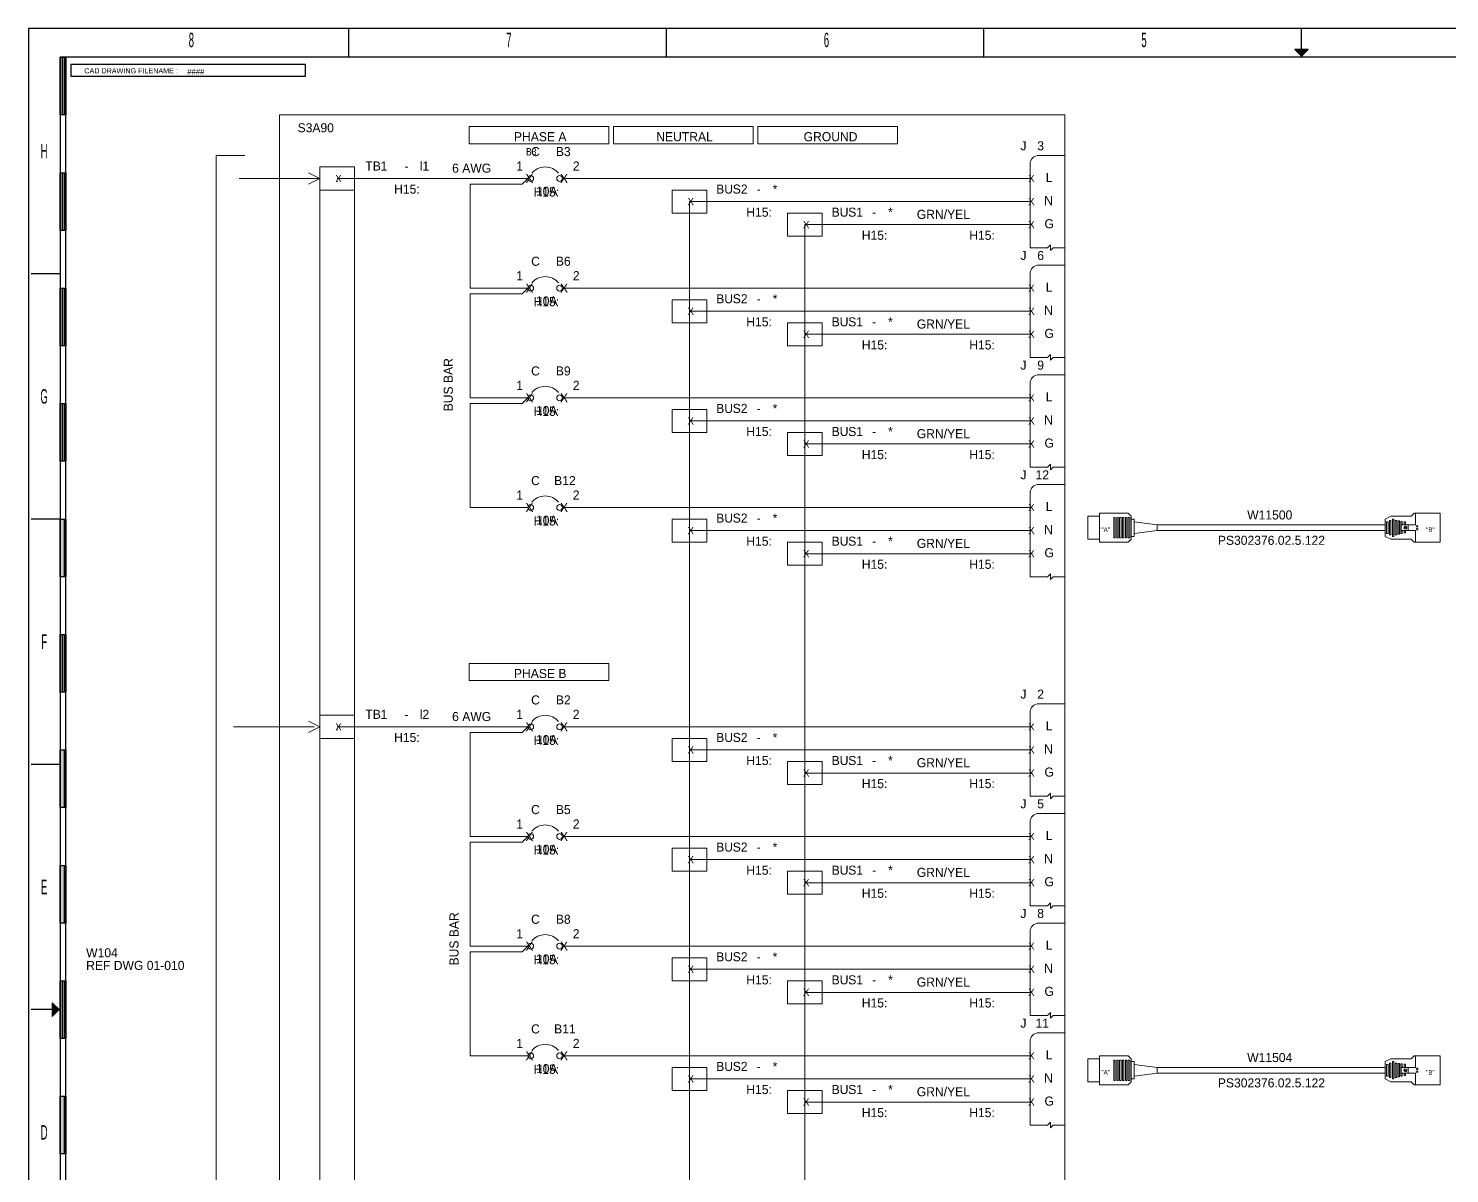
# Model space of a CAD drawing. Header units: inches. Extents: x -0.6 to 43.4, y -0.5 to 33.5.
# Drawn here: x -0.55 to 24.06, y 13.66 to 33.5 of the extents above; entities that cross this region are included whole.
import ezdxf
from ezdxf.enums import TextEntityAlignment as Align

# ---------------------------------------------------------------- set-up
doc = ezdxf.new("R2010")
doc.units = ezdxf.units.IN
doc.header["$MEASUREMENT"] = 0
doc.layers.add('1', color=7, linetype='Continuous')
doc.layers.add('Title', color=6, linetype='Continuous')
doc.styles.add('dgn000', font='dgn000.shx')
doc.styles.add('dgn003', font='dgn003.shx')
doc.styles.add('dgn050', font='dgn050.shx')
doc.styles.add('dgn118', font='dgn118.shx')

# ---------------------------------------------------------------- blocks, each defined once
blk = doc.blocks.new('EFORM-W900KK-13-D-0003-0001')
at = {"layer": 'Title'}
for points in [[(0, 32), (0, 33), (0.1, 33), (0.1, 32)], [(0, 30), (0, 31), (0.1, 31), (0.1, 30)], [(0, 28), (0, 29), (0.1, 29), (0.1, 28)], [(0, 26), (0, 27), (0.1, 27), (0.1, 26)], [(0, 24), (0, 25), (0.1, 25), (0.1, 24)], [(0, 22), (0, 23), (0.1, 23), (0.1, 22)], [(0, 20), (0, 21), (0.1, 21), (0.1, 20)], [(0, 18), (0, 19), (0.1, 19), (0.1, 18)], [(0, 16), (0, 17), (0.1, 17), (0.1, 16)], [(0, 14), (0, 15), (0.1, 15), (0.1, 14)]]:
    blk.add_hatch(color=256, dxfattribs=at).paths.add_polyline_path(points)
at = {"layer": 'Title', "extrusion": (0, 0, -1)}
for points in [[(-21.5, 33.02), (-21.616, 33.136), (-21.384, 33.136)], [(0.136, 16.384), (0.02, 16.5), (0.136, 16.616)]]:
    blk.add_hatch(color=256, dxfattribs=at).paths.add_polyline_path(points)
at = {"layer": 'Title'}
for p, q in [((5, 33), (5, 33.5)), ((10.5, 33), (10.5, 33.5)), ((16, 33), (16, 33.5)), ((21.5, 33.136), (21.5, 33.5)), ((0.033, 33), (0.033, 32)), ((0.067, 33), (0.067, 32)), ((0.1, 0), (0.1, 33)), ((0.033, 31), (0.033, 30)), ((0.067, 31), (0.067, 30)), ((0, 29.25), (-0.5, 29.25)), ((0.033, 29), (0.033, 28)), ((0.067, 29), (0.067, 28)), ((0.033, 27), (0.033, 26)), ((0.067, 27), (0.067, 26)), ((0, 25), (-0.5, 25)), ((0.067, 25), (0.067, 24)), ((0.1, 25), (0.1, 24)), ((0.033, 23), (0.033, 22)), ((0.067, 23), (0.067, 22)), ((0.067, 21), (0.067, 20)), ((0.1, 21), (0.1, 20)), ((0, 20.75), (-0.5, 20.75)), ((0.067, 19), (0.067, 18)), ((0.1, 19), (0.1, 18)), ((0.033, 17), (0.033, 16)), ((0.067, 17), (0.067, 16)), ((-0.136, 16.5), (-0.5, 16.5)), ((0.067, 15), (0.067, 14)), ((0.1, 15), (0.1, 14))]:
    blk.add_line(p, q, dxfattribs=at)
at = {"layer": 'Title', "flags": 128}
for points in [[(-0.55, -0.5), (43.45, -0.5), (43.45, 33.5), (-0.55, 33.5), (-0.55, -0.5)], [(0, 0), (42.9, 0), (42.9, 33), (0, 33), (0, 0)], [(0, 33), (0.1, 33), (0.1, 32), (0, 32), (0, 33)], [(21.5, 33.02), (21.616, 33.136), (21.384, 33.136), (21.5, 33.02)], [(0.183, 32.675), (4.25, 32.675), (4.25, 32.875), (0.183, 32.875), (0.183, 32.675)], [(0, 31), (0.1, 31), (0.1, 30), (0, 30), (0, 31)], [(0, 29), (0.1, 29), (0.1, 28), (0, 28), (0, 29)], [(0, 27), (0.1, 27), (0.1, 26), (0, 26), (0, 27)], [(0, 25), (0.1, 25), (0.1, 24), (0, 24), (0, 25)], [(0, 23), (0.1, 23), (0.1, 22), (0, 22), (0, 23)], [(0, 21), (0.1, 21), (0.1, 20), (0, 20), (0, 21)], [(0, 19), (0.1, 19), (0.1, 18), (0, 18), (0, 19)], [(0, 17), (0.1, 17), (0.1, 16), (0, 16), (0, 17)], [(-0.02, 16.5), (-0.136, 16.616), (-0.136, 16.384), (-0.02, 16.5)], [(0, 15), (0.1, 15), (0.1, 14), (0, 14), (0, 15)]]:
    blk.add_lwpolyline(points, dxfattribs=at)
at = {"layer": '1', "insert": (2.2, 32.7), "char_height": 0.1, "attachment_point": 7, "style": 'dgn003'}
blk.add_mtext('####', dxfattribs=at)
at = {"layer": 'Title', "style": 'dgn000', "width": 0.500016}
for s, p in [('8', (2.272, 33.3)), ('7', (7.772, 33.3)), ('6', (13.272, 33.3)), ('5', (18.772, 33.3)), ('H', (-0.278, 31.375)), ('G', (-0.278, 27.125)), ('F', (-0.278, 22.875)), ('E', (-0.278, 18.625)), ('D', (-0.278, 14.375))]:
    blk.add_text(s, height=0.25, dxfattribs=at).set_placement(p, align=Align.MIDDLE_CENTER)
at = {"layer": 'Title', "style": 'dgn000'}
blk.add_text('CAD DRAWING FILENAME :', height=0.09, dxfattribs=at).set_placement((1.229, 32.766), align=Align.MIDDLE_CENTER)
blk = doc.blocks.new('EFORM-Default')
at = {"layer": 'Title'}
blk.add_blockref('EFORM-W900KK-13-D-0003-0001', (0, 0), dxfattribs=at)

msp = doc.modelspace()

# ---------------------------------------------------------------- linework, layer by layer
at = {"lineweight": 5}
for p, q in [((3.8, 32), (17.4, 32)), ((3.8, 0.6), (3.8, 32)), ((17.4, 32), (17.4, 0.6)), ((7.086, 31.503), (7.086, 31.8)), ((7.086, 31.8), (9.5, 31.8)), ((9.5, 31.8), (9.5, 31.503)), ((9.586, 31.503), (9.586, 31.8)), ((9.586, 31.8), (12, 31.8)), ((12, 31.8), (12, 31.503)), ((12.086, 31.503), (12.086, 31.8)), ((12.086, 31.8), (14.5, 31.8)), ((14.5, 31.8), (14.5, 31.503)), ((3.2, 31.3), (2.7, 31.3)), ((2.7, 31.3), (2.7, 1.7)), ((9.5, 31.503), (7.086, 31.503)), ((12, 31.503), (9.586, 31.503)), ((14.5, 31.503), (12.086, 31.503)), ((16.95, 31.3), (17.4, 31.3)), ((17.4, 31.3), (17.4, 29.7)), ((4.5, 31.1), (5.1, 31.1)), ((4.5, 11.7), (4.5, 31.1)), ((4.5, 30.7), (4.5, 31.1)), ((4.5, 31.1), (5.1, 31.1)), ((5.1, 31.1), (5.1, 11.7)), ((5.1, 31.1), (5.1, 30.7)), ((16.8, 29.7), (16.8, 31.15)), ((4.5, 30.9), (3.1, 30.9)), ((4.3, 31), (4.5, 30.9)), ((4.5, 30.9), (4.3, 30.8)), ((4.8, 30.9), (8.1, 30.9)), ((8, 30.8), (7.1, 30.8)), ((7.1, 30.8), (7.1, 29)), ((8.1, 30.9), (8, 30.8)), ((8.7, 30.9), (16.8, 30.9)), ((5.1, 30.7), (4.5, 30.7)), ((10.6, 30.3), (10.6, 30.7)), ((10.6, 30.7), (11.2, 30.7)), ((11.2, 30.7), (11.2, 30.3)), ((11.2, 30.3), (10.6, 30.3)), ((10.9, 30.5), (10.9, 3.1)), ((10.9, 30.5), (16.8, 30.5)), ((12.6, 29.9), (12.6, 30.3)), ((12.6, 30.3), (13.2, 30.3)), ((13.2, 30.3), (13.2, 29.9)), ((12.9, 30.1), (12.9, 2)), ((12.9, 30.1), (16.8, 30.1)), ((13.2, 29.9), (12.6, 29.9)), ((17.1, 29.7), (16.8, 29.7)), ((17.15, 29.75), (17.1, 29.7)), ((17.15, 29.65), (17.15, 29.75)), ((17.2, 29.7), (17.15, 29.65)), ((17.4, 29.7), (17.2, 29.7)), ((16.95, 29.4), (17.4, 29.4)), ((17.4, 29.4), (17.4, 27.8)), ((16.8, 27.8), (16.8, 29.25)), ((7.1, 29), (8.1, 29)), ((8, 28.9), (7.1, 28.9)), ((7.1, 28.9), (7.1, 27.1)), ((8.1, 29), (8, 28.9)), ((8.7, 29), (16.8, 29)), ((10.6, 28.4), (10.6, 28.8)), ((10.6, 28.8), (11.2, 28.8)), ((11.2, 28.8), (11.2, 28.4)), ((10.9, 28.6), (16.8, 28.6)), ((11.2, 28.4), (10.6, 28.4)), ((12.6, 28), (12.6, 28.4)), ((12.6, 28.4), (13.2, 28.4)), ((13.2, 28.4), (13.2, 28)), ((12.9, 28.2), (16.8, 28.2)), ((13.2, 28), (12.6, 28)), ((17.15, 27.85), (17.1, 27.8)), ((17.15, 27.75), (17.15, 27.85)), ((17.1, 27.8), (16.8, 27.8)), ((17.2, 27.8), (17.15, 27.75)), ((17.4, 27.8), (17.2, 27.8)), ((16.8, 25.9), (16.8, 27.35)), ((16.95, 27.5), (17.4, 27.5)), ((17.4, 27.5), (17.4, 25.9)), ((7.1, 27.1), (8.1, 27.1)), ((8.1, 27.1), (8, 27)), ((8.7, 27.1), (16.8, 27.1)), ((8, 27), (7.1, 27)), ((7.1, 27), (7.1, 25.2)), ((10.6, 26.5), (10.6, 26.9)), ((10.6, 26.9), (11.2, 26.9)), ((11.2, 26.9), (11.2, 26.5)), ((10.9, 26.7), (16.8, 26.7)), ((11.2, 26.5), (10.6, 26.5)), ((12.6, 26.1), (12.6, 26.5)), ((12.6, 26.5), (13.2, 26.5)), ((13.2, 26.5), (13.2, 26.1)), ((13.2, 26.1), (12.6, 26.1)), ((12.9, 26.3), (16.8, 26.3)), ((17.1, 25.9), (16.8, 25.9)), ((17.15, 25.95), (17.1, 25.9)), ((17.15, 25.85), (17.15, 25.95)), ((17.2, 25.9), (17.15, 25.85)), ((17.4, 25.9), (17.2, 25.9)), ((16.95, 25.6), (17.4, 25.6)), ((17.4, 25.6), (17.4, 24)), ((16.8, 24), (16.8, 25.45)), ((7.1, 25.2), (8.1, 25.2)), ((8.7, 25.2), (16.8, 25.2)), ((10.6, 24.6), (10.6, 25)), ((10.6, 25), (11.2, 25)), ((11.2, 25), (11.2, 24.6)), ((17.8, 24.65), (17.8, 25.05)), ((17.8, 25.05), (18, 25.05)), ((18, 25.05), (18, 25.1)), ((18, 25.1), (18.5, 25.1)), ((18, 25.05), (18, 24.65)), ((18.25, 24.675), (18.25, 25.025)), ((18.25, 25.025), (18.275, 25.025)), ((18.275, 25.025), (18.275, 24.675)), ((18.3, 24.675), (18.3, 25.025)), ((18.3, 25.025), (18.325, 25.025)), ((18.325, 25.025), (18.325, 24.675)), ((18.35, 24.675), (18.35, 25.025)), ((18.35, 25.025), (18.375, 25.025)), ((18.375, 25.025), (18.375, 24.675)), ((18.4, 24.675), (18.4, 25.025)), ((18.4, 25.025), (18.425, 25.025)), ((18.425, 25.025), (18.425, 24.675)), ((18.45, 24.675), (18.45, 25.025)), ((18.45, 25.025), (18.475, 25.025)), ((18.475, 25.025), (18.475, 24.675)), ((18.5, 25.1), (18.55, 25.05)), ((18.5, 24.675), (18.5, 25.025)), ((18.5, 25.025), (18.525, 25.025)), ((18.525, 25.025), (18.525, 24.675)), ((18.55, 25.05), (18.55, 24.65)), ((18.6, 25), (18.55, 25)), ((18.55, 25), (18.55, 24.7)), ((18.6, 24.7), (18.6, 25)), ((18.6, 24.95), (19, 24.9)), ((19, 24.9), (19, 24.8)), ((10.9, 24.8), (16.8, 24.8)), ((18, 24.65), (17.8, 24.65)), ((18, 24.6), (18, 24.65)), ((18.275, 24.675), (18.25, 24.675)), ((18.325, 24.675), (18.3, 24.675)), ((18.375, 24.675), (18.35, 24.675)), ((18.425, 24.675), (18.4, 24.675)), ((18.475, 24.675), (18.45, 24.675)), ((18.525, 24.675), (18.5, 24.675)), ((18.55, 24.65), (18.5, 24.6)), ((18.55, 24.7), (18.6, 24.7)), ((19, 24.8), (18.6, 24.75)), ((11.2, 24.6), (10.6, 24.6)), ((12.6, 24.2), (12.6, 24.6)), ((12.6, 24.6), (13.2, 24.6)), ((12.9, 24.4), (16.8, 24.4)), ((13.2, 24.6), (13.2, 24.2)), ((18.5, 24.6), (18, 24.6)), ((13.2, 24.2), (12.6, 24.2)), ((17.1, 24), (16.8, 24)), ((17.15, 24.05), (17.1, 24)), ((17.15, 23.95), (17.15, 24.05)), ((17.2, 24), (17.15, 23.95)), ((17.4, 24), (17.2, 24)), ((7.086, 22.203), (7.086, 22.5)), ((7.086, 22.5), (9.5, 22.5)), ((9.5, 22.5), (9.5, 22.203)), ((9.5, 22.203), (7.086, 22.203)), ((16.95, 21.8), (17.4, 21.8)), ((17.4, 21.8), (17.4, 20.2)), ((4.3, 21.5), (4.5, 21.4)), ((4.5, 21.2), (4.5, 21.6)), ((4.5, 21.6), (5.1, 21.6)), ((5.1, 21.6), (5.1, 21.2)), ((16.8, 20.2), (16.8, 21.65)), ((4.4, 21.4), (3, 21.4)), ((4.5, 21.4), (4.3, 21.3)), ((5.1, 21.2), (4.5, 21.2)), ((4.8, 21.4), (8.1, 21.4)), ((8, 21.3), (7.1, 21.3)), ((7.1, 21.3), (7.1, 19.5)), ((8.1, 21.4), (8, 21.3)), ((8.7, 21.4), (16.8, 21.4)), ((10.6, 20.8), (10.6, 21.2)), ((10.6, 21.2), (11.2, 21.2)), ((11.2, 21.2), (11.2, 20.8)), ((10.9, 21), (16.8, 21)), ((11.2, 20.8), (10.6, 20.8)), ((12.6, 20.4), (12.6, 20.8)), ((12.6, 20.8), (13.2, 20.8)), ((13.2, 20.8), (13.2, 20.4)), ((12.9, 20.6), (16.8, 20.6)), ((13.2, 20.4), (12.6, 20.4)), ((17.1, 20.2), (16.8, 20.2)), ((17.15, 20.25), (17.1, 20.2)), ((17.15, 20.15), (17.15, 20.25)), ((17.2, 20.2), (17.15, 20.15)), ((17.4, 20.2), (17.2, 20.2)), ((16.8, 18.3), (16.8, 19.75)), ((16.95, 19.9), (17.4, 19.9)), ((17.4, 19.9), (17.4, 18.3)), ((7.1, 19.5), (8.1, 19.5)), ((8.1, 19.5), (8, 19.4)), ((8.7, 19.5), (16.8, 19.5)), ((8, 19.4), (7.1, 19.4)), ((7.1, 19.4), (7.1, 17.6)), ((10.6, 18.9), (10.6, 19.3)), ((10.6, 19.3), (11.2, 19.3)), ((11.2, 19.3), (11.2, 18.9)), ((10.9, 19.1), (16.8, 19.1)), ((11.2, 18.9), (10.6, 18.9)), ((12.6, 18.5), (12.6, 18.9)), ((12.6, 18.9), (13.2, 18.9)), ((13.2, 18.9), (13.2, 18.5)), ((13.2, 18.5), (12.6, 18.5)), ((12.9, 18.7), (16.8, 18.7)), ((17.1, 18.3), (16.8, 18.3)), ((17.15, 18.35), (17.1, 18.3)), ((17.15, 18.25), (17.15, 18.35)), ((17.2, 18.3), (17.15, 18.25)), ((17.4, 18.3), (17.2, 18.3)), ((16.95, 18), (17.4, 18)), ((17.4, 18), (17.4, 16.4)), ((16.8, 16.4), (16.8, 17.85)), ((7.1, 17.6), (8.1, 17.6)), ((8, 17.5), (7.1, 17.5)), ((7.1, 17.5), (7.1, 15.7)), ((8.1, 17.6), (8, 17.5)), ((8.7, 17.6), (16.8, 17.6)), ((10.6, 17), (10.6, 17.4)), ((10.6, 17.4), (11.2, 17.4)), ((11.2, 17.4), (11.2, 17)), ((11.2, 17), (10.6, 17)), ((10.9, 17.2), (16.8, 17.2)), ((12.6, 16.6), (12.6, 17)), ((12.6, 17), (13.2, 17)), ((13.2, 17), (13.2, 16.6)), ((12.9, 16.8), (16.8, 16.8)), ((13.2, 16.6), (12.6, 16.6)), ((17.1, 16.4), (16.8, 16.4)), ((17.15, 16.45), (17.1, 16.4)), ((17.15, 16.35), (17.15, 16.45)), ((17.2, 16.4), (17.15, 16.35)), ((17.4, 16.4), (17.2, 16.4)), ((16.95, 16.1), (17.4, 16.1)), ((17.4, 16.1), (17.4, 14.5)), ((16.8, 14.5), (16.8, 15.95)), ((7.1, 15.7), (8.1, 15.7)), ((8.7, 15.7), (16.8, 15.7)), ((17.8, 15.25), (17.8, 15.65)), ((17.8, 15.65), (18, 15.65)), ((18, 15.65), (18, 15.7)), ((18, 15.7), (18.5, 15.7)), ((18, 15.65), (18, 15.25)), ((18.25, 15.275), (18.25, 15.625)), ((18.25, 15.625), (18.275, 15.625)), ((18.275, 15.625), (18.275, 15.275)), ((18.3, 15.275), (18.3, 15.625)), ((18.3, 15.625), (18.325, 15.625)), ((18.325, 15.625), (18.325, 15.275)), ((18.35, 15.275), (18.35, 15.625)), ((18.35, 15.625), (18.375, 15.625)), ((18.375, 15.625), (18.375, 15.275)), ((18.4, 15.275), (18.4, 15.625)), ((18.4, 15.625), (18.425, 15.625)), ((18.425, 15.625), (18.425, 15.275)), ((18.45, 15.275), (18.45, 15.625)), ((18.45, 15.625), (18.475, 15.625)), ((18.475, 15.625), (18.475, 15.275)), ((18.5, 15.7), (18.55, 15.65)), ((18.5, 15.275), (18.5, 15.625)), ((18.5, 15.625), (18.525, 15.625)), ((18.525, 15.625), (18.525, 15.275)), ((18.55, 15.65), (18.55, 15.25)), ((18.6, 15.6), (18.55, 15.6)), ((18.55, 15.6), (18.55, 15.3)), ((18.6, 15.3), (18.6, 15.6)), ((18.6, 15.55), (19, 15.5)), ((10.6, 15.1), (10.6, 15.5)), ((10.6, 15.5), (11.2, 15.5)), ((10.9, 15.3), (16.8, 15.3)), ((11.2, 15.5), (11.2, 15.1)), ((18.275, 15.275), (18.25, 15.275)), ((18.325, 15.275), (18.3, 15.275)), ((18.375, 15.275), (18.35, 15.275)), ((18.425, 15.275), (18.4, 15.275)), ((18.475, 15.275), (18.45, 15.275)), ((18.525, 15.275), (18.5, 15.275)), ((18.55, 15.3), (18.6, 15.3)), ((19, 15.4), (18.6, 15.35)), ((19, 15.5), (19, 15.4)), ((11.2, 15.1), (10.6, 15.1)), ((12.6, 14.7), (12.6, 15.1)), ((12.6, 15.1), (13.2, 15.1)), ((13.2, 15.1), (13.2, 14.7)), ((18, 15.25), (17.8, 15.25)), ((18, 15.2), (18, 15.25)), ((18.5, 15.2), (18, 15.2)), ((18.55, 15.25), (18.5, 15.2)), ((12.9, 14.9), (16.8, 14.9)), ((13.2, 14.7), (12.6, 14.7)), ((17.15, 14.55), (17.1, 14.5)), ((17.15, 14.45), (17.15, 14.55)), ((17.1, 14.5), (16.8, 14.5)), ((17.2, 14.5), (17.15, 14.45)), ((17.4, 14.5), (17.2, 14.5))]:
    msp.add_line(p, q, dxfattribs=at)
at = {"lineweight": 5, "flags": 128}
for points in [[(19, 24.8), (22.95, 24.8), (22.95, 24.9), (19, 24.9), (19, 24.8)], [(23.9, 24.6), (23.9, 25.1), (23.45, 25.1), (23.4, 25.05), (23.05, 25.05), (22.95, 25), (22.95, 24.7), (23.05, 24.65), (23.4, 24.65), (23.45, 24.6), (23.9, 24.6)], [(23, 24.75), (22.975, 24.75), (22.975, 24.95), (23, 24.95), (23, 24.75)], [(23.05, 24.725), (23.025, 24.725), (23.025, 24.975), (23.05, 24.975), (23.05, 24.725)], [(23.1, 24.7), (23.075, 24.7), (23.075, 25), (23.1, 25), (23.1, 24.7)], [(23.15, 24.725), (23.125, 24.725), (23.125, 24.975), (23.15, 24.975), (23.15, 24.725)], [(23.2, 24.736), (23.175, 24.736), (23.175, 24.968), (23.2, 24.968), (23.2, 24.736)], [(23.244, 24.8), (23.244, 24.75), (23.218, 24.75), (23.218, 24.959), (23.244, 24.959), (23.244, 24.903)], [(23.475, 24.6), (23.475, 24.75), (23.475, 24.8), (23.225, 24.8), (23.225, 24.9), (23.475, 24.9), (23.475, 25.1)], [(23.304, 24.9), (23.304, 24.954), (23.276, 24.954), (23.276, 24.9)], [(23.323, 24.843), (23.281, 24.866)], [(23.35, 24.8), (23.35, 24.9)], [(23.321, 24.835), (23.276, 24.858)], [(23.276, 24.797), (23.276, 24.759), (23.304, 24.759), (23.304, 24.8)], [(23.9, 15.2), (23.9, 15.7), (23.45, 15.7), (23.4, 15.65), (23.05, 15.65), (22.95, 15.6), (22.95, 15.3), (23.05, 15.25), (23.4, 15.25), (23.45, 15.2), (23.9, 15.2)], [(23, 15.35), (22.975, 15.35), (22.975, 15.55), (23, 15.55), (23, 15.35)], [(23.05, 15.325), (23.025, 15.325), (23.025, 15.575), (23.05, 15.575), (23.05, 15.325)], [(23.1, 15.3), (23.075, 15.3), (23.075, 15.6), (23.1, 15.6), (23.1, 15.3)], [(23.15, 15.325), (23.125, 15.325), (23.125, 15.575), (23.15, 15.575), (23.15, 15.325)], [(23.2, 15.336), (23.175, 15.336), (23.175, 15.568), (23.2, 15.568), (23.2, 15.336)], [(23.244, 15.4), (23.244, 15.35), (23.218, 15.35), (23.218, 15.559), (23.244, 15.559), (23.244, 15.503)], [(23.475, 15.2), (23.475, 15.35), (23.475, 15.4), (23.225, 15.4), (23.225, 15.5), (23.475, 15.5), (23.475, 15.7)], [(23.304, 15.5), (23.304, 15.554), (23.276, 15.554), (23.276, 15.5)], [(19, 15.4), (22.95, 15.4), (22.95, 15.5), (19, 15.5), (19, 15.4)], [(23.321, 15.435), (23.276, 15.458)], [(23.276, 15.397), (23.276, 15.359), (23.304, 15.359), (23.304, 15.4)], [(23.323, 15.443), (23.281, 15.466)], [(23.35, 15.4), (23.35, 15.5)]]:
    msp.add_lwpolyline(points, dxfattribs=at)
at = {"lineweight": 5}
for centre, radius in [((8.15, 30.9), 0.05), ((8.65, 30.9), 0.05), ((8.15, 29), 0.05), ((8.65, 29), 0.05), ((8.15, 27.1), 0.05), ((8.65, 27.1), 0.05), ((8.15, 25.2), 0.05), ((8.65, 25.2), 0.05), ((23.3, 24.85), 0.025), ((23.502, 24.874), 0.0152), ((23.502, 24.825), 0.0152), ((8.15, 21.4), 0.05), ((8.65, 21.4), 0.05), ((8.15, 19.5), 0.05), ((8.65, 19.5), 0.05), ((8.15, 17.6), 0.05), ((8.65, 17.6), 0.05), ((8.15, 15.7), 0.05), ((8.65, 15.7), 0.05), ((23.3, 15.45), 0.025), ((23.502, 15.474), 0.0152), ((23.502, 15.425), 0.0152)]:
    msp.add_circle(centre, radius, dxfattribs=at)
for centre, radius, start, end in [((16.95, 31.15), 0.15, 90, 180), ((8.4, 30.795), 0.305, 40.4184, 139.5816), ((16.95, 29.25), 0.15, 90, 180), ((8.4, 28.895), 0.305, 40.4184, 139.5816), ((16.95, 27.35), 0.15, 90, 180), ((8.4, 26.995), 0.305, 40.4184, 139.5816), ((16.95, 25.45), 0.15, 90, 180), ((8.4, 25.095), 0.305, 40.4184, 139.5816), ((16.95, 21.65), 0.15, 90, 180), ((8.4, 21.295), 0.305, 40.4184, 139.5816), ((8.4, 19.395), 0.305, 40.4184, 139.5816), ((16.95, 19.75), 0.15, 90, 180), ((16.95, 17.85), 0.15, 90, 180), ((8.4, 17.495), 0.305, 40.4184, 139.5816), ((16.95, 15.95), 0.15, 90, 180), ((8.4, 15.595), 0.305, 40.4184, 139.5816)]:
    msp.add_arc(centre, radius, start, end, dxfattribs=at)

# ---------------------------------------------------------------- block references
at = {"layer": 'Title'}
msp.add_blockref('EFORM-Default', (0, 0), dxfattribs=at)

# ---------------------------------------------------------------- texts
at = {"lineweight": 5, "style": 'dgn050'}
for s, height, p in [('S3A90', 0.157, (4.427, 31.7)), ('6 AWG', 0.157, (7.127, 31)), ('10A', 0.157, (8.427, 30.6)), ('GRN/YEL ', 0.157, (15.326, 30.2)), ('10A', 0.157, (8.427, 28.7)), ('GRN/YEL ', 0.157, (15.326, 28.3)), ('10A', 0.157, (8.427, 26.8)), ('GRN/YEL ', 0.157, (15.326, 26.4)), ('10A', 0.157, (8.427, 24.9)), ('GRN/YEL ', 0.157, (15.326, 24.5)), ('"A"', 0.0785, (18.108, 24.775)), ('"B"', 0.0785, (23.733, 24.775)), ('6 AWG', 0.157, (7.127, 21.5)), ('10A', 0.157, (8.427, 21.1)), ('GRN/YEL ', 0.157, (15.326, 20.7)), ('10A', 0.157, (8.427, 19.2)), ('GRN/YEL ', 0.157, (15.326, 18.8)), ('10A', 0.157, (8.427, 17.3)), ('GRN/YEL ', 0.157, (15.326, 16.9)), ('10A', 0.157, (8.427, 15.4)), ('"A"', 0.0785, (18.108, 15.375)), ('"B"', 0.0785, (23.733, 15.375)), ('GRN/YEL ', 0.157, (15.326, 15))]:
    msp.add_text(s, height=height, dxfattribs=at).set_placement(p, align=Align.CENTER)
at = {"lineweight": 5}
for s, height, style, p in [('    PHASE A    ', 0.157, 'dgn050', (8.314, 31.624)), ('    NEUTRAL    ', 0.157, 'dgn050', (10.814, 31.624)), ('     GROUND    ', 0.157, 'dgn050', (13.314, 31.624)), (' J', 0.157, 'dgn050', (16.655, 31.466)), ('3  ', 0.157, 'dgn050', (17.04, 31.466)), ('  C', 0.157, 'dgn050', (8.174, 31.366)), ('B3   ', 0.157, 'dgn050', (8.801, 31.366)), ('-', 0.157, 'dgn050', (5.998, 31.116)), ('l1  ', 0.157, 'dgn050', (6.368, 31.116)), ('1', 0.157, 'dgn050', (7.959, 31.116)), ('2', 0.157, 'dgn050', (8.938, 31.116)), ('X', 0.125, 'dgn050', (4.821, 30.9)), ('.', 0.127, 'dgn118', (4.799, 30.9)), ('H15:          ', 0.157, 'dgn050', (6.297, 30.716)), ('X', 0.157, 'dgn050', (8.127, 30.9)), ('X', 0.157, 'dgn050', (8.727, 30.9)), ('*   ', 0.157, 'dgn050', (12.468, 30.716)), ('X', 0.125, 'dgn050', (16.822, 30.9)), (' L ', 0.157, 'dgn050', (17.13, 30.916)), ('H15:          ', 0.157, 'dgn050', (8.712, 30.666)), ('X', 0.125, 'dgn050', (10.921, 30.5)), ('-', 0.157, 'dgn050', (12.098, 30.716)), ('X', 0.125, 'dgn050', (16.822, 30.5)), (' N ', 0.157, 'dgn050', (17.118, 30.516)), ('.', 0.127, 'dgn118', (10.899, 30.5)), ('H15:          ', 0.157, 'dgn050', (12.397, 30.316)), ('-', 0.157, 'dgn050', (14.098, 30.316)), ('*   ', 0.157, 'dgn050', (14.468, 30.316)), ('X', 0.125, 'dgn050', (12.921, 30.1)), ('.', 0.127, 'dgn118', (12.899, 30.1)), ('X', 0.125, 'dgn050', (16.822, 30.1)), (' G ', 0.157, 'dgn050', (17.13, 30.116)), ('H15:          ', 0.157, 'dgn050', (14.397, 29.916)), ('          H15:', 0.157, 'dgn050', (15.675, 29.916)), ('  C', 0.157, 'dgn050', (8.175, 29.466)), ('B6   ', 0.157, 'dgn050', (8.801, 29.466)), (' J', 0.157, 'dgn050', (16.655, 29.566)), ('6  ', 0.157, 'dgn050', (17.04, 29.566)), ('1', 0.157, 'dgn050', (7.959, 29.216)), ('2', 0.157, 'dgn050', (8.938, 29.216)), ('X', 0.157, 'dgn050', (8.127, 29)), ('X', 0.157, 'dgn050', (8.727, 29)), ('X', 0.125, 'dgn050', (16.822, 29)), (' L ', 0.157, 'dgn050', (17.13, 29.016)), ('H15:          ', 0.157, 'dgn050', (8.712, 28.766)), ('-', 0.157, 'dgn050', (12.098, 28.816)), ('*   ', 0.157, 'dgn050', (12.468, 28.816)), ('X', 0.125, 'dgn050', (10.921, 28.6)), ('.', 0.127, 'dgn118', (10.899, 28.6)), ('X', 0.125, 'dgn050', (16.822, 28.6)), (' N ', 0.157, 'dgn050', (17.118, 28.616)), ('H15:          ', 0.157, 'dgn050', (12.397, 28.416)), ('-', 0.157, 'dgn050', (14.098, 28.416)), ('*   ', 0.157, 'dgn050', (14.468, 28.416)), ('X', 0.125, 'dgn050', (12.921, 28.2)), ('.', 0.127, 'dgn118', (12.899, 28.2)), ('H15:          ', 0.157, 'dgn050', (14.397, 28.016)), ('          H15:', 0.157, 'dgn050', (15.675, 28.016)), ('X', 0.125, 'dgn050', (16.822, 28.2)), (' G ', 0.157, 'dgn050', (17.13, 28.216)), ('  C', 0.157, 'dgn050', (8.174, 27.566)), ('B9   ', 0.157, 'dgn050', (8.801, 27.566)), (' J', 0.157, 'dgn050', (16.655, 27.666)), ('9  ', 0.157, 'dgn050', (17.04, 27.666)), ('1', 0.157, 'dgn050', (7.959, 27.316)), ('2', 0.157, 'dgn050', (8.938, 27.316)), ('X', 0.157, 'dgn050', (8.127, 27.1)), ('X', 0.157, 'dgn050', (8.727, 27.1)), ('X', 0.125, 'dgn050', (16.822, 27.1)), (' L ', 0.157, 'dgn050', (17.13, 27.116)), ('H15:          ', 0.157, 'dgn050', (8.712, 26.866)), ('-', 0.157, 'dgn050', (12.098, 26.916)), ('*   ', 0.157, 'dgn050', (12.468, 26.916)), ('X', 0.125, 'dgn050', (10.921, 26.7)), ('.', 0.127, 'dgn118', (10.899, 26.7)), ('H15:          ', 0.157, 'dgn050', (12.397, 26.516)), ('*   ', 0.157, 'dgn050', (14.468, 26.516)), ('X', 0.125, 'dgn050', (16.822, 26.7)), (' N ', 0.157, 'dgn050', (17.118, 26.716)), ('X', 0.125, 'dgn050', (12.921, 26.3)), ('-', 0.157, 'dgn050', (14.098, 26.516)), ('X', 0.125, 'dgn050', (16.822, 26.3)), (' G ', 0.157, 'dgn050', (17.13, 26.316)), ('.', 0.127, 'dgn118', (12.899, 26.3)), ('H15:          ', 0.157, 'dgn050', (14.397, 26.116)), ('          H15:', 0.157, 'dgn050', (15.675, 26.116)), ('12 ', 0.157, 'dgn050', (17.04, 25.766)), ('  C', 0.157, 'dgn050', (8.174, 25.666)), ('B12  ', 0.157, 'dgn050', (8.801, 25.666)), (' J', 0.157, 'dgn050', (16.655, 25.766)), ('1', 0.157, 'dgn050', (7.959, 25.416)), ('2', 0.157, 'dgn050', (8.938, 25.416)), ('X', 0.157, 'dgn050', (8.127, 25.2)), ('X', 0.157, 'dgn050', (8.727, 25.2)), ('X', 0.125, 'dgn050', (16.822, 25.2)), (' L ', 0.157, 'dgn050', (17.13, 25.216)), ('H15:          ', 0.157, 'dgn050', (8.712, 24.966)), ('X', 0.125, 'dgn050', (10.921, 24.8)), ('-', 0.157, 'dgn050', (12.098, 25.016)), ('*   ', 0.157, 'dgn050', (12.468, 25.016)), ('X', 0.125, 'dgn050', (16.822, 24.8)), (' N ', 0.157, 'dgn050', (17.118, 24.816)), ('.', 0.127, 'dgn118', (10.899, 24.8)), ('H15:          ', 0.157, 'dgn050', (12.397, 24.616)), ('*   ', 0.157, 'dgn050', (14.468, 24.616)), ('X', 0.125, 'dgn050', (12.921, 24.4)), ('-', 0.157, 'dgn050', (14.098, 24.616)), ('X', 0.125, 'dgn050', (16.822, 24.4)), (' G ', 0.157, 'dgn050', (17.13, 24.416)), ('.', 0.127, 'dgn118', (12.899, 24.4)), ('H15:          ', 0.157, 'dgn050', (14.397, 24.216)), ('          H15:', 0.157, 'dgn050', (15.675, 24.216)), ('    PHASE B    ', 0.157, 'dgn050', (8.314, 22.324)), ('  C', 0.157, 'dgn050', (8.174, 21.866)), ('B2   ', 0.157, 'dgn050', (8.801, 21.866)), (' J', 0.157, 'dgn050', (16.655, 21.966)), ('2  ', 0.157, 'dgn050', (17.04, 21.966)), ('l2  ', 0.157, 'dgn050', (6.368, 21.616)), ('1', 0.157, 'dgn050', (7.959, 21.616)), ('2', 0.157, 'dgn050', (8.938, 21.616)), ('X', 0.125, 'dgn050', (4.821, 21.4)), ('-', 0.157, 'dgn050', (5.998, 21.616)), ('X', 0.157, 'dgn050', (8.127, 21.4)), ('X', 0.157, 'dgn050', (8.727, 21.4)), ('X', 0.125, 'dgn050', (16.822, 21.4)), (' L ', 0.157, 'dgn050', (17.13, 21.416)), ('.', 0.127, 'dgn118', (4.799, 21.4)), ('H15:          ', 0.157, 'dgn050', (6.297, 21.216)), ('H15:          ', 0.157, 'dgn050', (8.712, 21.166)), ('-', 0.157, 'dgn050', (12.098, 21.216)), ('*   ', 0.157, 'dgn050', (12.468, 21.216)), ('X', 0.125, 'dgn050', (10.921, 21)), ('.', 0.127, 'dgn118', (10.899, 21)), ('X', 0.125, 'dgn050', (16.822, 21)), (' N ', 0.157, 'dgn050', (17.118, 21.016)), ('H15:          ', 0.157, 'dgn050', (12.397, 20.816)), ('-', 0.157, 'dgn050', (14.098, 20.816)), ('*   ', 0.157, 'dgn050', (14.468, 20.816)), (' G ', 0.157, 'dgn050', (17.13, 20.616)), ('X', 0.125, 'dgn050', (12.921, 20.6)), ('.', 0.127, 'dgn118', (12.899, 20.6)), ('H15:          ', 0.157, 'dgn050', (14.397, 20.416)), ('          H15:', 0.157, 'dgn050', (15.675, 20.416)), ('X', 0.125, 'dgn050', (16.822, 20.6)), ('  C', 0.157, 'dgn050', (8.174, 19.966)), ('B5   ', 0.157, 'dgn050', (8.801, 19.966)), (' J', 0.157, 'dgn050', (16.655, 20.066)), ('5  ', 0.157, 'dgn050', (17.04, 20.066)), ('1', 0.157, 'dgn050', (7.959, 19.716)), ('2', 0.157, 'dgn050', (8.938, 19.716)), ('X', 0.157, 'dgn050', (8.127, 19.5)), ('X', 0.157, 'dgn050', (8.727, 19.5)), ('X', 0.125, 'dgn050', (16.822, 19.5)), (' L ', 0.157, 'dgn050', (17.13, 19.516)), ('H15:          ', 0.157, 'dgn050', (8.712, 19.266)), ('-', 0.157, 'dgn050', (12.098, 19.316)), ('*   ', 0.157, 'dgn050', (12.468, 19.316)), ('X', 0.125, 'dgn050', (10.921, 19.1)), ('.', 0.127, 'dgn118', (10.899, 19.1)), ('H15:          ', 0.157, 'dgn050', (12.397, 18.916)), ('*   ', 0.157, 'dgn050', (14.468, 18.916)), ('X', 0.125, 'dgn050', (16.822, 19.1)), (' N ', 0.157, 'dgn050', (17.118, 19.116)), ('X', 0.125, 'dgn050', (12.921, 18.7)), ('-', 0.157, 'dgn050', (14.098, 18.916)), ('X', 0.125, 'dgn050', (16.822, 18.7)), (' G ', 0.157, 'dgn050', (17.13, 18.716)), ('.', 0.127, 'dgn118', (12.899, 18.7)), ('H15:          ', 0.157, 'dgn050', (14.397, 18.516)), ('          H15:', 0.157, 'dgn050', (15.675, 18.516)), (' J', 0.157, 'dgn050', (16.655, 18.166)), ('8  ', 0.157, 'dgn050', (17.04, 18.166)), ('  C', 0.157, 'dgn050', (8.174, 18.066)), ('B8   ', 0.157, 'dgn050', (8.801, 18.066)), ('1', 0.157, 'dgn050', (7.959, 17.816)), ('2', 0.157, 'dgn050', (8.938, 17.816)), ('X', 0.157, 'dgn050', (8.127, 17.6)), ('X', 0.157, 'dgn050', (8.727, 17.6)), ('*   ', 0.157, 'dgn050', (12.468, 17.416)), ('X', 0.125, 'dgn050', (16.822, 17.6)), (' L ', 0.157, 'dgn050', (17.13, 17.616)), ('H15:          ', 0.157, 'dgn050', (8.712, 17.366)), ('X', 0.125, 'dgn050', (10.921, 17.2)), ('-', 0.157, 'dgn050', (12.098, 17.416)), ('X', 0.125, 'dgn050', (16.822, 17.2)), (' N ', 0.157, 'dgn050', (17.118, 17.216)), ('.', 0.127, 'dgn118', (10.899, 17.2)), ('H15:          ', 0.157, 'dgn050', (12.397, 17.016)), ('-', 0.157, 'dgn050', (14.098, 17.016)), ('*   ', 0.157, 'dgn050', (14.468, 17.016)), ('X', 0.125, 'dgn050', (12.921, 16.8)), ('.', 0.127, 'dgn118', (12.899, 16.8)), ('X', 0.125, 'dgn050', (16.822, 16.8)), (' G ', 0.157, 'dgn050', (17.13, 16.816)), ('H15:          ', 0.157, 'dgn050', (14.397, 16.616)), ('          H15:', 0.157, 'dgn050', (15.675, 16.616)), ('  C', 0.157, 'dgn050', (8.174, 16.166)), (' J', 0.157, 'dgn050', (16.655, 16.266)), ('11 ', 0.157, 'dgn050', (17.04, 16.266)), ('B11  ', 0.157, 'dgn050', (8.801, 16.166)), ('1', 0.157, 'dgn050', (7.959, 15.916)), ('X', 0.157, 'dgn050', (8.127, 15.7)), ('X', 0.157, 'dgn050', (8.727, 15.7)), ('2', 0.157, 'dgn050', (8.938, 15.916)), ('X', 0.125, 'dgn050', (16.822, 15.7)), (' L ', 0.157, 'dgn050', (17.13, 15.716)), ('H15:          ', 0.157, 'dgn050', (8.712, 15.466)), ('*   ', 0.157, 'dgn050', (12.468, 15.516)), ('X', 0.125, 'dgn050', (10.921, 15.3)), ('-', 0.157, 'dgn050', (12.098, 15.516)), ('X', 0.125, 'dgn050', (16.822, 15.3)), (' N ', 0.157, 'dgn050', (17.118, 15.316)), ('.', 0.127, 'dgn118', (10.899, 15.3)), ('H15:          ', 0.157, 'dgn050', (12.397, 15.116)), ('-', 0.157, 'dgn050', (14.098, 15.116)), ('*   ', 0.157, 'dgn050', (14.468, 15.116)), ('X', 0.125, 'dgn050', (12.921, 14.9)), ('.', 0.127, 'dgn118', (12.899, 14.9)), ('H15:          ', 0.157, 'dgn050', (14.397, 14.716)), ('          H15:', 0.157, 'dgn050', (15.675, 14.716)), ('X', 0.125, 'dgn050', (16.822, 14.9)), (' G ', 0.157, 'dgn050', (17.13, 14.916))]:
    msp.add_text(s, height=height, dxfattribs=dict(at, style=style)).set_placement(p, align=Align.MIDDLE_CENTER)
at = {"lineweight": 5, "style": 'dgn050', "width": 0.88}
msp.add_text('B3        ', height=0.125, dxfattribs=at).set_placement((8.322, 31.364), align=Align.MIDDLE_CENTER)
at = {"lineweight": 5, "style": 'dgn050'}
for s, p in [('TB', (5.554, 31.038)), ('BU', (11.654, 30.638)), ('BU', (13.654, 30.238)), ('BU', (11.654, 28.738)), ('BU', (13.654, 28.338)), ('BU', (11.654, 26.838)), ('BU', (13.654, 26.438)), ('BU', (11.654, 24.938)), ('BU', (13.654, 24.538)), ('TB', (5.554, 21.538)), ('BU', (11.654, 21.138)), ('BU', (13.654, 20.738)), ('BU', (11.654, 19.238)), ('BU', (13.654, 18.838)), ('BU', (11.654, 17.338)), ('BU', (13.654, 16.938)), ('BU', (11.654, 15.438)), ('BU', (13.654, 15.038))]:
    msp.add_text(s, height=0.157, dxfattribs=at).set_placement(p, align=Align.RIGHT)
for s, p in [('1 ', (5.549, 31.038)), ('S2', (11.649, 30.638)), ('S1', (13.649, 30.238)), ('S2', (11.649, 28.738)), ('S1', (13.649, 28.338)), ('S2', (11.649, 26.838)), ('S1', (13.649, 26.438)), ('S2', (11.649, 24.938)), ('S1', (13.649, 24.538)), ('1 ', (5.549, 21.538)), ('S2', (11.649, 21.138)), ('S1', (13.649, 20.738)), ('S2', (11.649, 19.238)), ('S1', (13.649, 18.838)), ('W104', (0.45, 17.407)), ('S2', (11.649, 17.338)), ('REF DWG 01-010', (0.45, 17.188)), ('S1', (13.649, 16.938)), ('S2', (11.649, 15.438)), ('S1', (13.649, 15.038))]:
    msp.add_text(s, height=0.157, dxfattribs=at).set_placement(p)
for p in [(6.8, 27.327), (6.9, 17.727)]:
    msp.add_text('BUS BAR', height=0.157, rotation=90, dxfattribs=at).set_placement(p, align=Align.CENTER)
at = {"lineweight": 5, "char_height": 0.157, "attachment_point": 5, "line_spacing_factor": 0.838853, "style": 'dgn050'}
for s, insert in [('W11500\\P \\P PS302376.02.5.122', (20.95, 24.85)), ('W11504\\P \\P PS302376.02.5.122', (20.95, 15.45))]:
    msp.add_mtext(s, dxfattribs=dict(at, insert=insert))

doc.saveas('drawing.dxf')
